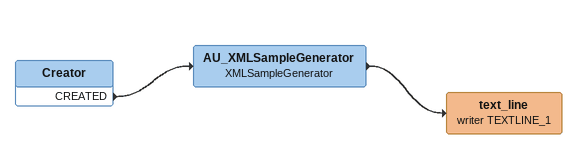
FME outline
Creator
    CREATED -> AU_XMLSampleGenerator
AU_XMLSampleGenerator: XMLSampleGenerator
    -> text_line (writer TEXTLINE_1)
text_line (writer TEXTLINE_1)
